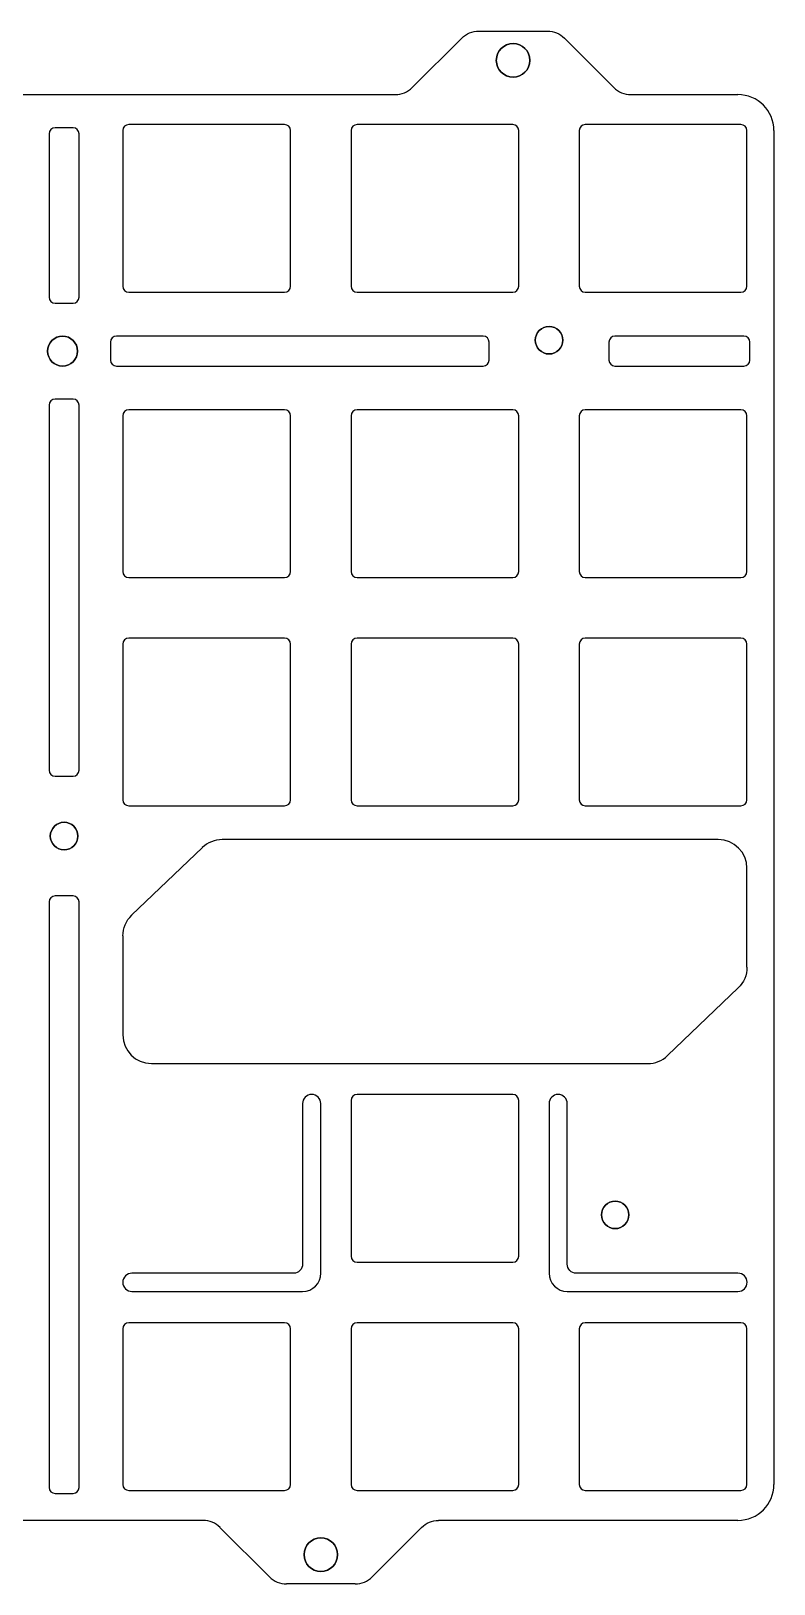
# Model space of a CAD drawing. Header units: millimetres. Extents: x 20 to 368, y 21 to 151.
# Drawn here: x 305.5 to 367.6, y 21.1 to 150.7 of the extents above; entities that cross this region are included whole.
import ezdxf

# ---------------------------------------------------------------- set-up
doc = ezdxf.new("R2010")
doc.units = ezdxf.units.MM
doc.header["$MEASUREMENT"] = 0

msp = doc.modelspace()

# ---------------------------------------------------------------- linework, layer by layer
for p, q in [((342.91, 150.68), (348.65, 150.68)), ((342.91, 150.68), (348.65, 150.68)), ((337.36, 145.96), (341.5, 150.09)), ((337.36, 145.96), (341.5, 150.09)), ((350.06, 150.09), (354.19, 145.96)), ((350.06, 150.09), (354.19, 145.96)), ((253.83, 145.37), (331.61, 145.37)), ((253.83, 145.37), (331.61, 145.37)), ((331.61, 145.37), (335.95, 145.37)), ((331.61, 145.37), (335.95, 145.37)), ((355.61, 145.37), (364.55, 145.37)), ((355.61, 145.37), (364.55, 145.37)), ((309.05, 142.61), (307.55, 142.61)), ((309.05, 142.61), (307.55, 142.61)), ((326.7, 142.87), (313.7, 142.87)), ((326.7, 142.87), (313.7, 142.87)), ((345.75, 142.87), (332.75, 142.87)), ((345.75, 142.87), (332.75, 142.87)), ((364.8, 142.87), (351.8, 142.87)), ((364.8, 142.87), (351.8, 142.87)), ((307.05, 142.11), (307.05, 128.46)), ((307.05, 142.11), (307.05, 128.46)), ((309.55, 128.46), (309.55, 142.11)), ((309.55, 128.46), (309.55, 142.11)), ((313.2, 142.37), (313.2, 129.37)), ((313.2, 142.37), (313.2, 129.37)), ((327.2, 129.37), (327.2, 142.37)), ((327.2, 129.37), (327.2, 142.37)), ((332.25, 142.37), (332.25, 129.37)), ((332.25, 142.37), (332.25, 129.37)), ((346.25, 129.37), (346.25, 142.37)), ((346.25, 129.37), (346.25, 142.37)), ((351.3, 142.37), (351.3, 129.37)), ((351.3, 142.37), (351.3, 129.37)), ((365.3, 129.37), (365.3, 142.37)), ((365.3, 129.37), (365.3, 142.37)), ((367.55, 142.37), (367.55, 29.36)), ((367.55, 142.37), (367.55, 29.36)), ((313.7, 128.87), (326.7, 128.87)), ((313.7, 128.87), (326.7, 128.87)), ((332.75, 128.87), (345.75, 128.87)), ((332.75, 128.87), (345.75, 128.87)), ((351.8, 128.87), (364.8, 128.87)), ((351.8, 128.87), (364.8, 128.87)), ((307.55, 127.96), (309.05, 127.96)), ((307.55, 127.96), (309.05, 127.96)), ((312.17, 124.71), (312.17, 123.21)), ((312.17, 124.71), (312.17, 123.21)), ((343.28, 125.21), (312.67, 125.21)), ((343.28, 125.21), (312.67, 125.21)), ((343.78, 123.21), (343.78, 124.71)), ((343.78, 123.21), (343.78, 124.71)), ((353.78, 124.71), (353.78, 123.21)), ((353.78, 124.71), (353.78, 123.21)), ((365.05, 125.21), (354.28, 125.21)), ((365.05, 125.21), (354.28, 125.21)), ((365.55, 123.21), (365.55, 124.71)), ((365.55, 123.21), (365.55, 124.71)), ((312.67, 122.71), (343.28, 122.71)), ((312.67, 122.71), (343.28, 122.71)), ((354.28, 122.71), (365.05, 122.71)), ((354.28, 122.71), (365.05, 122.71)), ((307.05, 119.46), (307.05, 88.98)), ((307.05, 119.46), (307.05, 88.98)), ((309.05, 119.96), (307.55, 119.96)), ((309.05, 119.96), (307.55, 119.96)), ((309.55, 88.98), (309.55, 119.46)), ((309.55, 88.98), (309.55, 119.46)), ((313.2, 118.56), (313.2, 105.56)), ((313.2, 118.56), (313.2, 105.56)), ((326.7, 119.06), (313.7, 119.06)), ((326.7, 119.06), (313.7, 119.06)), ((327.2, 105.56), (327.2, 118.56)), ((327.2, 105.56), (327.2, 118.56)), ((332.25, 118.56), (332.25, 105.56)), ((332.25, 118.56), (332.25, 105.56)), ((345.75, 119.06), (332.75, 119.06)), ((345.75, 119.06), (332.75, 119.06)), ((346.25, 105.56), (346.25, 118.56)), ((346.25, 105.56), (346.25, 118.56)), ((351.3, 118.56), (351.3, 105.56)), ((351.3, 118.56), (351.3, 105.56)), ((364.8, 119.06), (351.8, 119.06)), ((364.8, 119.06), (351.8, 119.06)), ((365.3, 105.56), (365.3, 118.56)), ((365.3, 105.56), (365.3, 118.56)), ((313.7, 105.06), (326.7, 105.06)), ((313.7, 105.06), (326.7, 105.06)), ((332.75, 105.06), (345.75, 105.06)), ((332.75, 105.06), (345.75, 105.06)), ((351.8, 105.06), (364.8, 105.06)), ((351.8, 105.06), (364.8, 105.06)), ((326.7, 100.01), (313.7, 100.01)), ((326.7, 100.01), (313.7, 100.01)), ((345.75, 100.01), (332.75, 100.01)), ((345.75, 100.01), (332.75, 100.01)), ((364.8, 100.01), (351.8, 100.01)), ((364.8, 100.01), (351.8, 100.01)), ((313.2, 99.51), (313.2, 86.51)), ((313.2, 99.51), (313.2, 86.51)), ((327.2, 86.51), (327.2, 99.51)), ((327.2, 86.51), (327.2, 99.51)), ((332.25, 99.51), (332.25, 86.51)), ((332.25, 99.51), (332.25, 86.51)), ((346.25, 86.51), (346.25, 99.51)), ((346.25, 86.51), (346.25, 99.51)), ((351.3, 99.51), (351.3, 86.51)), ((351.3, 99.51), (351.3, 86.51)), ((365.3, 86.51), (365.3, 99.51)), ((365.3, 86.51), (365.3, 99.51)), ((307.55, 88.48), (309.05, 88.48)), ((307.55, 88.48), (309.05, 88.48)), ((313.7, 86.01), (326.7, 86.01)), ((313.7, 86.01), (326.7, 86.01)), ((332.75, 86.01), (345.75, 86.01)), ((332.75, 86.01), (345.75, 86.01)), ((351.8, 86.01), (364.8, 86.01)), ((351.8, 86.01), (364.8, 86.01)), ((362.91, 83.18), (321.49, 83.18)), ((362.91, 83.18), (321.49, 83.18)), ((319.84, 82.52), (313.94, 76.87)), ((319.84, 82.52), (313.94, 76.87)), ((365.3, 72.53), (365.3, 80.79)), ((365.3, 72.53), (365.3, 80.79)), ((307.05, 77.98), (307.05, 29.11)), ((307.05, 77.98), (307.05, 29.11)), ((309.05, 78.48), (307.55, 78.48)), ((309.05, 78.48), (307.55, 78.48)), ((309.55, 29.11), (309.55, 77.98)), ((309.55, 29.11), (309.55, 77.98)), ((313.2, 75.14), (313.2, 66.88)), ((313.2, 75.14), (313.2, 66.88)), ((358.67, 65.15), (364.57, 70.8)), ((358.67, 65.15), (364.57, 70.8)), ((315.59, 64.49), (357.01, 64.49)), ((315.59, 64.49), (357.01, 64.49)), ((328.21, 61.15), (328.21, 47.75)), ((328.21, 61.15), (328.21, 47.75)), ((329.73, 46.99), (329.73, 61.15)), ((329.73, 46.99), (329.73, 61.15)), ((332.25, 61.41), (332.25, 48.41)), ((332.25, 61.41), (332.25, 48.41)), ((345.75, 61.91), (332.75, 61.91)), ((345.75, 61.91), (332.75, 61.91)), ((346.25, 48.41), (346.25, 61.41)), ((346.25, 48.41), (346.25, 61.41)), ((348.78, 61.15), (348.78, 46.99)), ((348.78, 61.15), (348.78, 46.99)), ((350.3, 47.75), (350.3, 61.15)), ((350.3, 47.75), (350.3, 61.15)), ((327.45, 46.99), (313.96, 46.99)), ((327.45, 46.99), (313.96, 46.99)), ((332.75, 47.91), (345.75, 47.91)), ((332.75, 47.91), (345.75, 47.91)), ((364.55, 46.99), (351.06, 46.99)), ((364.55, 46.99), (351.06, 46.99)), ((313.96, 45.47), (328.21, 45.47)), ((313.96, 45.47), (328.21, 45.47)), ((350.3, 45.47), (364.55, 45.47)), ((350.3, 45.47), (364.55, 45.47)), ((326.7, 42.86), (313.7, 42.86)), ((326.7, 42.86), (313.7, 42.86)), ((345.75, 42.86), (332.75, 42.86)), ((345.75, 42.86), (332.75, 42.86)), ((364.8, 42.86), (351.8, 42.86)), ((364.8, 42.86), (351.8, 42.86)), ((313.2, 42.36), (313.2, 29.36)), ((313.2, 42.36), (313.2, 29.36)), ((327.2, 29.36), (327.2, 42.36)), ((327.2, 29.36), (327.2, 42.36)), ((332.25, 42.36), (332.25, 29.36)), ((332.25, 42.36), (332.25, 29.36)), ((346.25, 29.36), (346.25, 42.36)), ((346.25, 29.36), (346.25, 42.36)), ((351.3, 42.36), (351.3, 29.36)), ((351.3, 42.36), (351.3, 29.36)), ((365.3, 29.36), (365.3, 42.36)), ((365.3, 29.36), (365.3, 42.36)), ((307.55, 28.61), (309.05, 28.61)), ((307.55, 28.61), (309.05, 28.61)), ((313.7, 28.86), (326.7, 28.86)), ((313.7, 28.86), (326.7, 28.86)), ((332.75, 28.86), (345.75, 28.86)), ((332.75, 28.86), (345.75, 28.86)), ((351.8, 28.86), (364.8, 28.86)), ((351.8, 28.86), (364.8, 28.86)), ((319.9, 26.36), (265.74, 26.36)), ((319.9, 26.36), (265.74, 26.36)), ((364.55, 26.36), (339.56, 26.36)), ((364.55, 26.36), (339.56, 26.36)), ((325.45, 21.64), (321.31, 25.77)), ((325.45, 21.64), (321.31, 25.77)), ((338.14, 25.77), (334.01, 21.64)), ((338.14, 25.77), (334.01, 21.64)), ((332.6, 21.05), (326.86, 21.05)), ((332.6, 21.05), (326.86, 21.05))]:
    msp.add_line(p, q)
at = {"extrusion": (0, 0, -1)}
for centre, radius in [((-345.78, 148.23), 1.4), ((-348.78, 124.87), 1.15), ((-308.17, 123.96), 1.25), ((-308.3, 83.48), 1.15), ((-354.3, 51.86), 1.15), ((-329.73, 23.5), 1.4)]:
    msp.add_circle(centre, radius, dxfattribs=at)
for centre, radius in [((345.78, 148.23), 1.4), ((348.78, 124.87), 1.15), ((308.17, 123.96), 1.25), ((308.3, 83.48), 1.15), ((354.3, 51.86), 1.15), ((329.73, 23.5), 1.4)]:
    msp.add_circle(centre, radius)
for centre, radius, start, end in [((364.55, 142.37), 3, 0, 90), ((364.55, 142.37), 3, 0, 90), ((321.49, 80.79), 2.39, 90, 133.7532), ((321.49, 80.79), 2.39, 90, 133.7532), ((357.01, 66.88), 2.39, 270, 313.7532), ((357.01, 66.88), 2.39, 270, 313.7532), ((364.55, 29.36), 3, 270, 0), ((364.55, 29.36), 3, 270, 0), ((319.9, 24.36), 2, 45, 90), ((319.9, 24.36), 2, 45, 90), ((326.86, 23.05), 2, 225, 270), ((326.86, 23.05), 2, 225, 270), ((332.6, 23.05), 2, 270, 315), ((332.6, 23.05), 2, 270, 315)]:
    msp.add_arc(centre, radius, start, end)
for centre, start_param, end_param in [((315.56, 75.16), 1.164124, 1.977469), ((315.56, 75.16), 1.164124, 1.977469), ((362.95, 72.52), 4.305716, 5.119062), ((362.95, 72.52), 4.305716, 5.119062)]:
    msp.add_ellipse(centre, major_axis=(-0.93, -2.18), ratio=0.992184, start_param=start_param, end_param=end_param, dxfattribs=at)
for points, knots in [([(341.5, 150.09), (341.68, 150.28), (341.9, 150.42), (342.39, 150.62), (342.65, 150.68), (342.91, 150.68)], [0, 0, 0, 0, 0.0788512, 0.0788512, 0.1577024, 0.1577024, 0.1577024, 0.1577024]), ([(341.5, 150.09), (341.68, 150.28), (341.9, 150.42), (342.39, 150.62), (342.65, 150.68), (342.91, 150.68)], [0, 0, 0, 0, 0.0788512, 0.0788512, 0.1577024, 0.1577024, 0.1577024, 0.1577024]), ([(348.65, 150.68), (348.91, 150.68), (349.17, 150.62), (349.65, 150.42), (349.87, 150.28), (350.06, 150.09)], [0, 0, 0, 0, 0.0788512, 0.0788512, 0.1577024, 0.1577024, 0.1577024, 0.1577024]), ([(348.65, 150.68), (348.91, 150.68), (349.17, 150.62), (349.65, 150.42), (349.87, 150.28), (350.06, 150.09)], [0, 0, 0, 0, 0.0788512, 0.0788512, 0.1577024, 0.1577024, 0.1577024, 0.1577024]), ([(335.95, 145.37), (336.21, 145.37), (336.47, 145.42), (336.96, 145.62), (337.18, 145.77), (337.36, 145.96)], [0, 0, 0, 0, 0.0788512, 0.0788512, 0.1577024, 0.1577024, 0.1577024, 0.1577024]), ([(335.95, 145.37), (336.21, 145.37), (336.47, 145.42), (336.96, 145.62), (337.18, 145.77), (337.36, 145.96)], [0, 0, 0, 0, 0.0788512, 0.0788512, 0.1577024, 0.1577024, 0.1577024, 0.1577024]), ([(354.19, 145.96), (354.38, 145.77), (354.6, 145.62), (355.08, 145.42), (355.34, 145.37), (355.61, 145.37)], [0, 0, 0, 0, 0.0788512, 0.0788512, 0.1577024, 0.1577024, 0.1577024, 0.1577024]), ([(354.19, 145.96), (354.38, 145.77), (354.6, 145.62), (355.08, 145.42), (355.34, 145.37), (355.61, 145.37)], [0, 0, 0, 0, 0.0788512, 0.0788512, 0.1577024, 0.1577024, 0.1577024, 0.1577024]), ([(338.14, 25.77), (338.33, 25.96), (338.55, 26.11), (339.03, 26.31), (339.29, 26.36), (339.56, 26.36)], [-0.1577024, -0.1577024, -0.1577024, -0.1577024, -0.0788512, -0.0788512, 0, 0, 0, 0]), ([(338.14, 25.77), (338.33, 25.96), (338.55, 26.11), (339.03, 26.31), (339.29, 26.36), (339.56, 26.36)], [-0.1577024, -0.1577024, -0.1577024, -0.1577024, -0.0788512, -0.0788512, 0, 0, 0, 0])]:
    msp.add_open_spline(points, degree=3, knots=knots)
for points in [[(307.55, 142.61), (307.27, 142.61), (307.05, 142.38), (307.05, 142.11)], [(307.55, 142.61), (307.27, 142.61), (307.05, 142.38), (307.05, 142.11)], [(309.55, 142.11), (309.55, 142.38), (309.32, 142.61), (309.05, 142.61)], [(309.55, 142.11), (309.55, 142.38), (309.32, 142.61), (309.05, 142.61)], [(313.7, 142.87), (313.43, 142.87), (313.2, 142.65), (313.2, 142.37)], [(313.7, 142.87), (313.43, 142.87), (313.2, 142.65), (313.2, 142.37)], [(327.2, 142.37), (327.2, 142.65), (326.98, 142.87), (326.7, 142.87)], [(327.2, 142.37), (327.2, 142.65), (326.98, 142.87), (326.7, 142.87)], [(332.75, 142.87), (332.48, 142.87), (332.25, 142.65), (332.25, 142.37)], [(332.75, 142.87), (332.48, 142.87), (332.25, 142.65), (332.25, 142.37)], [(346.25, 142.37), (346.25, 142.65), (346.03, 142.87), (345.75, 142.87)], [(346.25, 142.37), (346.25, 142.65), (346.03, 142.87), (345.75, 142.87)], [(351.8, 142.87), (351.53, 142.87), (351.3, 142.65), (351.3, 142.37)], [(351.8, 142.87), (351.53, 142.87), (351.3, 142.65), (351.3, 142.37)], [(365.3, 142.37), (365.3, 142.65), (365.08, 142.87), (364.8, 142.87)], [(365.3, 142.37), (365.3, 142.65), (365.08, 142.87), (364.8, 142.87)], [(307.05, 128.46), (307.05, 128.19), (307.27, 127.96), (307.55, 127.96)], [(307.05, 128.46), (307.05, 128.19), (307.27, 127.96), (307.55, 127.96)], [(309.05, 127.96), (309.32, 127.96), (309.55, 128.19), (309.55, 128.46)], [(309.05, 127.96), (309.32, 127.96), (309.55, 128.19), (309.55, 128.46)], [(313.2, 129.37), (313.2, 129.09), (313.43, 128.87), (313.7, 128.87)], [(313.2, 129.37), (313.2, 129.09), (313.43, 128.87), (313.7, 128.87)], [(326.7, 128.87), (326.98, 128.87), (327.2, 129.09), (327.2, 129.37)], [(326.7, 128.87), (326.98, 128.87), (327.2, 129.09), (327.2, 129.37)], [(332.25, 129.37), (332.25, 129.09), (332.48, 128.87), (332.75, 128.87)], [(332.25, 129.37), (332.25, 129.09), (332.48, 128.87), (332.75, 128.87)], [(345.75, 128.87), (346.03, 128.87), (346.25, 129.09), (346.25, 129.37)], [(345.75, 128.87), (346.03, 128.87), (346.25, 129.09), (346.25, 129.37)], [(351.3, 129.37), (351.3, 129.09), (351.53, 128.87), (351.8, 128.87)], [(351.3, 129.37), (351.3, 129.09), (351.53, 128.87), (351.8, 128.87)], [(364.8, 128.87), (365.08, 128.87), (365.3, 129.09), (365.3, 129.37)], [(364.8, 128.87), (365.08, 128.87), (365.3, 129.09), (365.3, 129.37)], [(312.67, 125.21), (312.39, 125.21), (312.17, 124.99), (312.17, 124.71)], [(312.67, 125.21), (312.39, 125.21), (312.17, 124.99), (312.17, 124.71)], [(343.78, 124.71), (343.78, 124.99), (343.55, 125.21), (343.28, 125.21)], [(343.78, 124.71), (343.78, 124.99), (343.55, 125.21), (343.28, 125.21)], [(354.28, 125.21), (354, 125.21), (353.78, 124.99), (353.78, 124.71)], [(354.28, 125.21), (354, 125.21), (353.78, 124.99), (353.78, 124.71)], [(365.55, 124.71), (365.55, 124.99), (365.33, 125.21), (365.05, 125.21)], [(365.55, 124.71), (365.55, 124.99), (365.33, 125.21), (365.05, 125.21)], [(312.17, 123.21), (312.17, 122.94), (312.39, 122.71), (312.67, 122.71)], [(312.17, 123.21), (312.17, 122.94), (312.39, 122.71), (312.67, 122.71)], [(343.28, 122.71), (343.55, 122.71), (343.78, 122.94), (343.78, 123.21)], [(343.28, 122.71), (343.55, 122.71), (343.78, 122.94), (343.78, 123.21)], [(353.78, 123.21), (353.78, 122.94), (354, 122.71), (354.28, 122.71)], [(353.78, 123.21), (353.78, 122.94), (354, 122.71), (354.28, 122.71)], [(365.05, 122.71), (365.33, 122.71), (365.55, 122.94), (365.55, 123.21)], [(365.05, 122.71), (365.33, 122.71), (365.55, 122.94), (365.55, 123.21)], [(307.55, 119.96), (307.27, 119.96), (307.05, 119.74), (307.05, 119.46)], [(307.55, 119.96), (307.27, 119.96), (307.05, 119.74), (307.05, 119.46)], [(309.55, 119.46), (309.55, 119.74), (309.32, 119.96), (309.05, 119.96)], [(309.55, 119.46), (309.55, 119.74), (309.32, 119.96), (309.05, 119.96)], [(313.7, 119.06), (313.43, 119.06), (313.2, 118.83), (313.2, 118.56)], [(313.7, 119.06), (313.43, 119.06), (313.2, 118.83), (313.2, 118.56)], [(327.2, 118.56), (327.2, 118.83), (326.98, 119.06), (326.7, 119.06)], [(327.2, 118.56), (327.2, 118.83), (326.98, 119.06), (326.7, 119.06)], [(332.75, 119.06), (332.48, 119.06), (332.25, 118.83), (332.25, 118.56)], [(332.75, 119.06), (332.48, 119.06), (332.25, 118.83), (332.25, 118.56)], [(346.25, 118.56), (346.25, 118.83), (346.03, 119.06), (345.75, 119.06)], [(346.25, 118.56), (346.25, 118.83), (346.03, 119.06), (345.75, 119.06)], [(351.8, 119.06), (351.53, 119.06), (351.3, 118.83), (351.3, 118.56)], [(351.8, 119.06), (351.53, 119.06), (351.3, 118.83), (351.3, 118.56)], [(365.3, 118.56), (365.3, 118.83), (365.08, 119.06), (364.8, 119.06)], [(365.3, 118.56), (365.3, 118.83), (365.08, 119.06), (364.8, 119.06)], [(313.2, 105.56), (313.2, 105.28), (313.43, 105.06), (313.7, 105.06)], [(313.2, 105.56), (313.2, 105.28), (313.43, 105.06), (313.7, 105.06)], [(326.7, 105.06), (326.98, 105.06), (327.2, 105.28), (327.2, 105.56)], [(326.7, 105.06), (326.98, 105.06), (327.2, 105.28), (327.2, 105.56)], [(332.25, 105.56), (332.25, 105.28), (332.48, 105.06), (332.75, 105.06)], [(332.25, 105.56), (332.25, 105.28), (332.48, 105.06), (332.75, 105.06)], [(345.75, 105.06), (346.03, 105.06), (346.25, 105.28), (346.25, 105.56)], [(345.75, 105.06), (346.03, 105.06), (346.25, 105.28), (346.25, 105.56)], [(351.3, 105.56), (351.3, 105.28), (351.53, 105.06), (351.8, 105.06)], [(351.3, 105.56), (351.3, 105.28), (351.53, 105.06), (351.8, 105.06)], [(364.8, 105.06), (365.08, 105.06), (365.3, 105.28), (365.3, 105.56)], [(364.8, 105.06), (365.08, 105.06), (365.3, 105.28), (365.3, 105.56)], [(313.7, 100.01), (313.43, 100.01), (313.2, 99.78), (313.2, 99.51)], [(313.7, 100.01), (313.43, 100.01), (313.2, 99.78), (313.2, 99.51)], [(327.2, 99.51), (327.2, 99.78), (326.98, 100.01), (326.7, 100.01)], [(327.2, 99.51), (327.2, 99.78), (326.98, 100.01), (326.7, 100.01)], [(332.75, 100.01), (332.48, 100.01), (332.25, 99.78), (332.25, 99.51)], [(332.75, 100.01), (332.48, 100.01), (332.25, 99.78), (332.25, 99.51)], [(346.25, 99.51), (346.25, 99.78), (346.03, 100.01), (345.75, 100.01)], [(346.25, 99.51), (346.25, 99.78), (346.03, 100.01), (345.75, 100.01)], [(351.8, 100.01), (351.53, 100.01), (351.3, 99.78), (351.3, 99.51)], [(351.8, 100.01), (351.53, 100.01), (351.3, 99.78), (351.3, 99.51)], [(365.3, 99.51), (365.3, 99.78), (365.08, 100.01), (364.8, 100.01)], [(365.3, 99.51), (365.3, 99.78), (365.08, 100.01), (364.8, 100.01)], [(307.05, 88.98), (307.05, 88.71), (307.27, 88.48), (307.55, 88.48)], [(307.05, 88.98), (307.05, 88.71), (307.27, 88.48), (307.55, 88.48)], [(309.05, 88.48), (309.32, 88.48), (309.55, 88.71), (309.55, 88.98)], [(309.05, 88.48), (309.32, 88.48), (309.55, 88.71), (309.55, 88.98)], [(313.2, 86.51), (313.2, 86.23), (313.43, 86.01), (313.7, 86.01)], [(313.2, 86.51), (313.2, 86.23), (313.43, 86.01), (313.7, 86.01)], [(326.7, 86.01), (326.98, 86.01), (327.2, 86.23), (327.2, 86.51)], [(326.7, 86.01), (326.98, 86.01), (327.2, 86.23), (327.2, 86.51)], [(332.25, 86.51), (332.25, 86.23), (332.48, 86.01), (332.75, 86.01)], [(332.25, 86.51), (332.25, 86.23), (332.48, 86.01), (332.75, 86.01)], [(345.75, 86.01), (346.03, 86.01), (346.25, 86.23), (346.25, 86.51)], [(345.75, 86.01), (346.03, 86.01), (346.25, 86.23), (346.25, 86.51)], [(351.3, 86.51), (351.3, 86.23), (351.53, 86.01), (351.8, 86.01)], [(351.3, 86.51), (351.3, 86.23), (351.53, 86.01), (351.8, 86.01)], [(364.8, 86.01), (365.08, 86.01), (365.3, 86.23), (365.3, 86.51)], [(364.8, 86.01), (365.08, 86.01), (365.3, 86.23), (365.3, 86.51)], [(365.3, 80.79), (365.3, 82.11), (364.23, 83.18), (362.91, 83.18)], [(365.3, 80.79), (365.3, 82.11), (364.23, 83.18), (362.91, 83.18)], [(307.55, 78.48), (307.27, 78.48), (307.05, 78.26), (307.05, 77.98)], [(307.55, 78.48), (307.27, 78.48), (307.05, 78.26), (307.05, 77.98)], [(309.55, 77.98), (309.55, 78.26), (309.32, 78.48), (309.05, 78.48)], [(309.55, 77.98), (309.55, 78.26), (309.32, 78.48), (309.05, 78.48)], [(313.2, 66.88), (313.2, 65.56), (314.27, 64.49), (315.59, 64.49)], [(313.2, 66.88), (313.2, 65.56), (314.27, 64.49), (315.59, 64.49)], [(328.97, 61.91), (328.55, 61.91), (328.21, 61.57), (328.21, 61.15)], [(328.97, 61.91), (328.55, 61.91), (328.21, 61.57), (328.21, 61.15)], [(329.73, 61.15), (329.73, 61.57), (329.39, 61.91), (328.97, 61.91)], [(329.73, 61.15), (329.73, 61.57), (329.39, 61.91), (328.97, 61.91)], [(332.75, 61.91), (332.48, 61.91), (332.25, 61.68), (332.25, 61.41)], [(332.75, 61.91), (332.48, 61.91), (332.25, 61.68), (332.25, 61.41)], [(346.25, 61.41), (346.25, 61.68), (346.03, 61.91), (345.75, 61.91)], [(346.25, 61.41), (346.25, 61.68), (346.03, 61.91), (345.75, 61.91)], [(349.54, 61.91), (349.12, 61.91), (348.78, 61.57), (348.78, 61.15)], [(349.54, 61.91), (349.12, 61.91), (348.78, 61.57), (348.78, 61.15)], [(350.3, 61.15), (350.3, 61.57), (349.96, 61.91), (349.54, 61.91)], [(350.3, 61.15), (350.3, 61.57), (349.96, 61.91), (349.54, 61.91)], [(332.25, 48.41), (332.25, 48.13), (332.48, 47.91), (332.75, 47.91)], [(332.25, 48.41), (332.25, 48.13), (332.48, 47.91), (332.75, 47.91)], [(345.75, 47.91), (346.03, 47.91), (346.25, 48.13), (346.25, 48.41)], [(345.75, 47.91), (346.03, 47.91), (346.25, 48.13), (346.25, 48.41)], [(313.96, 46.99), (313.54, 46.99), (313.2, 46.65), (313.2, 46.23)], [(313.96, 46.99), (313.54, 46.99), (313.2, 46.65), (313.2, 46.23)], [(328.21, 47.75), (328.21, 47.33), (327.87, 46.99), (327.45, 46.99)], [(328.21, 47.75), (328.21, 47.33), (327.87, 46.99), (327.45, 46.99)], [(328.21, 45.47), (329.05, 45.47), (329.73, 46.15), (329.73, 46.99)], [(328.21, 45.47), (329.05, 45.47), (329.73, 46.15), (329.73, 46.99)], [(348.78, 46.99), (348.78, 46.15), (349.46, 45.47), (350.3, 45.47)], [(348.78, 46.99), (348.78, 46.15), (349.46, 45.47), (350.3, 45.47)], [(351.06, 46.99), (350.64, 46.99), (350.3, 47.33), (350.3, 47.75)], [(351.06, 46.99), (350.64, 46.99), (350.3, 47.33), (350.3, 47.75)], [(365.31, 46.23), (365.31, 46.65), (364.97, 46.99), (364.55, 46.99)], [(365.31, 46.23), (365.31, 46.65), (364.97, 46.99), (364.55, 46.99)], [(313.2, 46.23), (313.2, 45.81), (313.54, 45.47), (313.96, 45.47)], [(313.2, 46.23), (313.2, 45.81), (313.54, 45.47), (313.96, 45.47)], [(364.55, 45.47), (364.97, 45.47), (365.31, 45.81), (365.31, 46.23)], [(364.55, 45.47), (364.97, 45.47), (365.31, 45.81), (365.31, 46.23)], [(313.7, 42.86), (313.43, 42.86), (313.2, 42.63), (313.2, 42.36)], [(313.7, 42.86), (313.43, 42.86), (313.2, 42.63), (313.2, 42.36)], [(327.2, 42.36), (327.2, 42.63), (326.98, 42.86), (326.7, 42.86)], [(327.2, 42.36), (327.2, 42.63), (326.98, 42.86), (326.7, 42.86)], [(332.75, 42.86), (332.48, 42.86), (332.25, 42.63), (332.25, 42.36)], [(332.75, 42.86), (332.48, 42.86), (332.25, 42.63), (332.25, 42.36)], [(346.25, 42.36), (346.25, 42.63), (346.03, 42.86), (345.75, 42.86)], [(346.25, 42.36), (346.25, 42.63), (346.03, 42.86), (345.75, 42.86)], [(351.8, 42.86), (351.53, 42.86), (351.3, 42.63), (351.3, 42.36)], [(351.8, 42.86), (351.53, 42.86), (351.3, 42.63), (351.3, 42.36)], [(365.3, 42.36), (365.3, 42.63), (365.08, 42.86), (364.8, 42.86)], [(365.3, 42.36), (365.3, 42.63), (365.08, 42.86), (364.8, 42.86)], [(307.05, 29.11), (307.05, 28.83), (307.27, 28.61), (307.55, 28.61)], [(307.05, 29.11), (307.05, 28.83), (307.27, 28.61), (307.55, 28.61)], [(309.05, 28.61), (309.32, 28.61), (309.55, 28.83), (309.55, 29.11)], [(309.05, 28.61), (309.32, 28.61), (309.55, 28.83), (309.55, 29.11)], [(313.2, 29.36), (313.2, 29.08), (313.43, 28.86), (313.7, 28.86)], [(313.2, 29.36), (313.2, 29.08), (313.43, 28.86), (313.7, 28.86)], [(326.7, 28.86), (326.98, 28.86), (327.2, 29.08), (327.2, 29.36)], [(326.7, 28.86), (326.98, 28.86), (327.2, 29.08), (327.2, 29.36)], [(332.25, 29.36), (332.25, 29.08), (332.48, 28.86), (332.75, 28.86)], [(332.25, 29.36), (332.25, 29.08), (332.48, 28.86), (332.75, 28.86)], [(345.75, 28.86), (346.03, 28.86), (346.25, 29.08), (346.25, 29.36)], [(345.75, 28.86), (346.03, 28.86), (346.25, 29.08), (346.25, 29.36)], [(351.3, 29.36), (351.3, 29.08), (351.53, 28.86), (351.8, 28.86)], [(351.3, 29.36), (351.3, 29.08), (351.53, 28.86), (351.8, 28.86)], [(364.8, 28.86), (365.08, 28.86), (365.3, 29.08), (365.3, 29.36)], [(364.8, 28.86), (365.08, 28.86), (365.3, 29.08), (365.3, 29.36)]]:
    msp.add_open_spline(points, degree=3)

doc.saveas('drawing.dxf')
